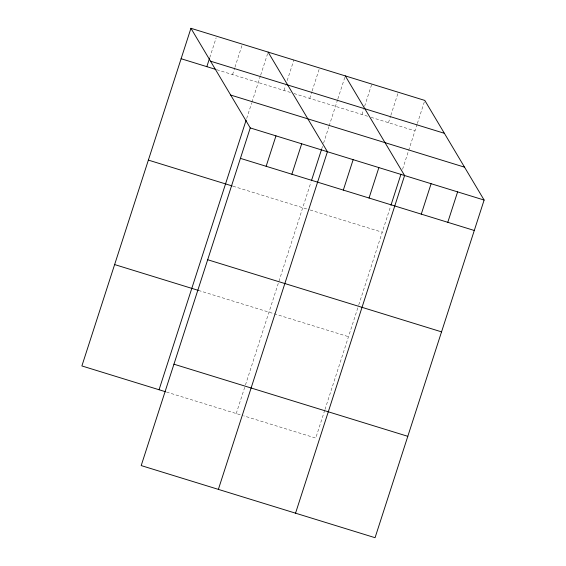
<?xml version="1.0" encoding="UTF-8"?>
<svg xmlns="http://www.w3.org/2000/svg" width="566" height="566" viewBox="0 0 566 566"><rect width="100%" height="100%" fill="white"/><g stroke="black" fill="none" stroke-linecap="round" stroke-linejoin="round"><path stroke-width="0.42" stroke-dasharray="2.83 2.12" d="M209.76 57.619L216.134 37.88M232.562 74.599L234.692 68.019M234.954 67.191L242.39 44.169M246.67 118.506L251.686 102.97M251.955 102.149L260.417 75.95M260.678 75.129L267.852 52.921M284.012 90.461L285.611 85.53M287.203 80.591L293.839 60.038M309.736 98.399L311.866 91.819M312.128 90.999L319.564 67.97M236.234 413.548L245.212 385.75M245.474 384.937L310.904 182.365M321.729 148.844L322.521 146.396M323.582 143.12L328.86 126.77M329.129 125.956L337.591 99.75M337.852 98.93L345.288 75.901M361.971 114.502L363.563 109.571M364.624 106.281L371.798 84.079M388.474 122.681L390.597 116.101M390.865 115.28L398.301 92.251M324.728 410.272L315.75 438.07L243.691 415.847M324.99 409.459L358.511 305.682M358.773 304.862L390.42 206.887M402.567 169.284L408.376 151.292M408.638 150.478L417.1 124.272M417.368 123.452L424.804 100.423M216.799 69.731L290.655 92.513M293.973 93.531L367.766 116.292M371.077 117.318L414.977 130.852M233.015 186.214L309.347 209.76M310.175 210.014L382.234 232.237M198.447 290.415L348.493 336.692M166.531 392.054L242.864 415.593"/><path stroke-width="0.85" d="M190.94 28.3L250.25 127.93L141.196 465.577L375.06 537.7L484.114 200.053L424.804 100.423L190.94 28.3L81.886 365.947L165.696 391.792M206.838 66.661L209.498 58.439M159.06 389.748L246.139 120.141M266.147 166.291L275.975 135.861M291.872 174.222L301.699 143.792M311.434 180.731L321.467 149.665M218.37 489.378L327.424 151.73L268.114 52.1M343.321 190.091L353.149 159.662M369.046 198.022L378.873 167.6M390.943 205.253L400.983 174.186M295.544 513.178L404.598 175.531L345.288 75.901M421.274 214.132L431.108 183.702M447.784 222.304L457.611 191.881M210.517 61.178L444.374 133.3M181.113 58.73L215.971 69.477M230.68 95.053L464.545 167.175M250.25 127.93L484.114 200.053M240.423 158.36L474.287 230.482M148.37 160.107L232.18 185.959M207.68 259.737L441.537 331.86M114.629 264.563L198.447 290.415M173.939 364.193L407.803 436.315"/></g></svg>
